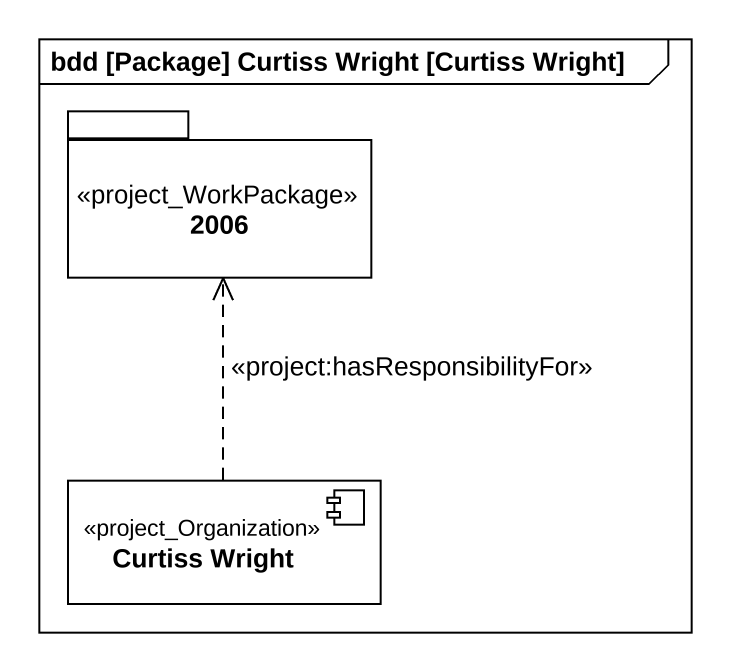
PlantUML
@startuml
mainframe bdd [Package] Curtiss Wright [Curtiss Wright]
package "2006" as p2006 <<project_WorkPackage>> {
}
component "Curtiss Wright" as Curtiss_Wright <<project_Organization>>
Curtiss_Wright .up.> p2006 : <<project:hasResponsibilityFor>>
@enduml
